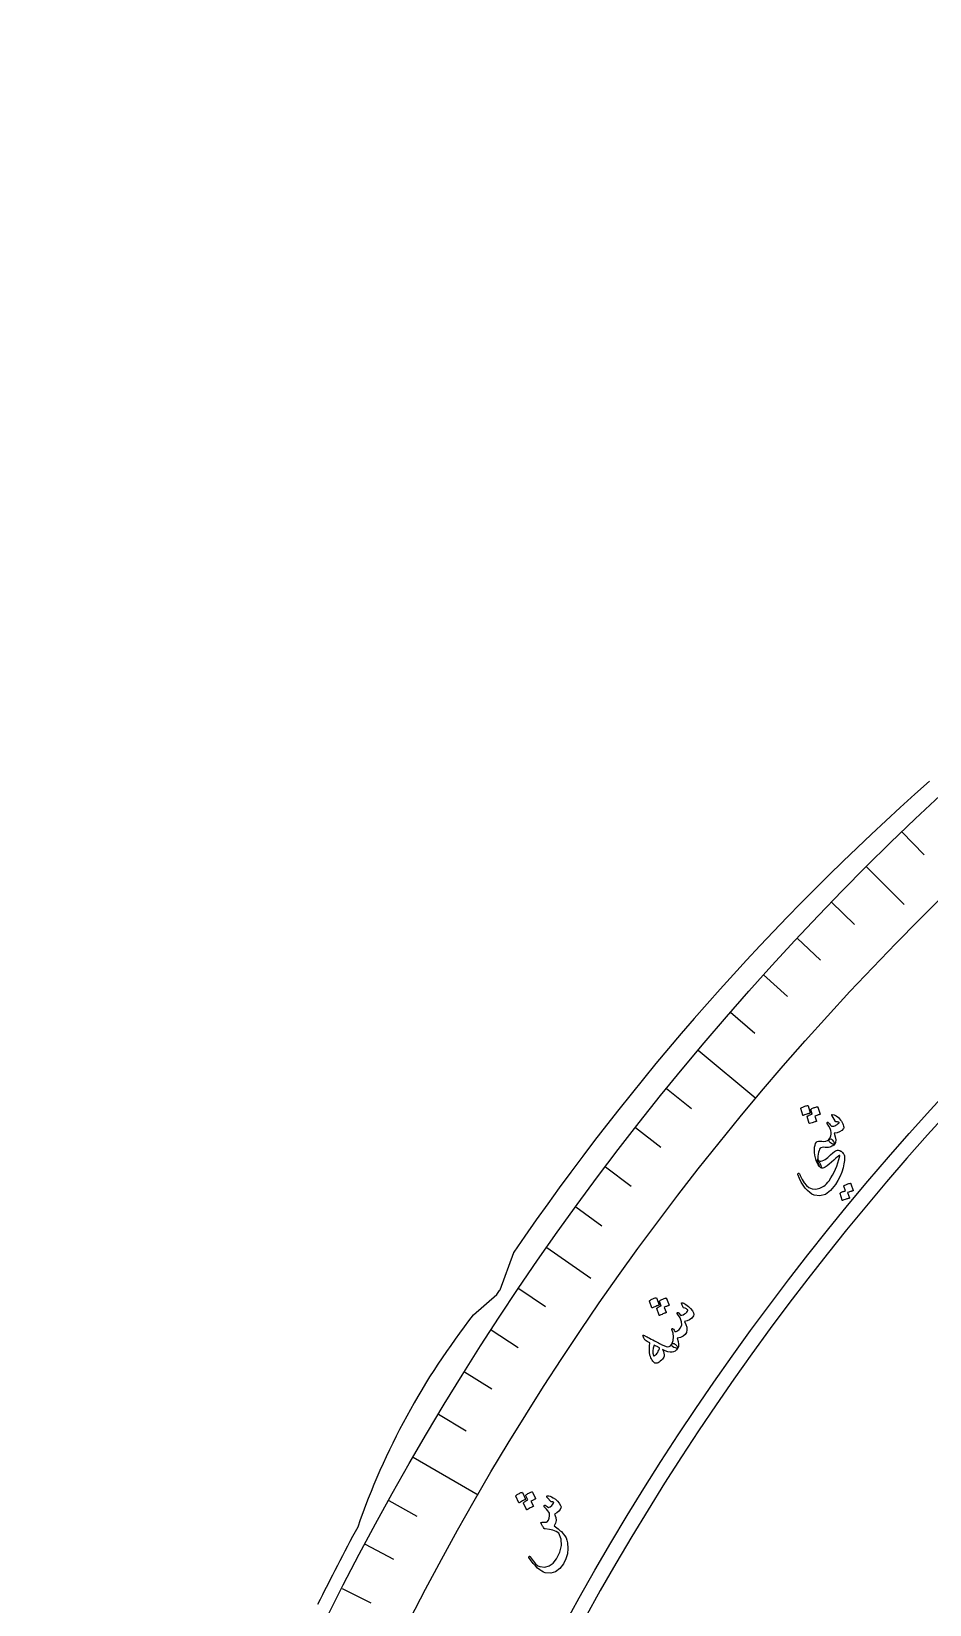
# Model space of a CAD drawing. Header units: millimetres. Extents: x -75 to 75, y -75 to 98.
# Drawn here: x -74.62 to -51.1, y 33.45 to 74.62 of the extents above; entities that cross this region are included whole.
import ezdxf

# ---------------------------------------------------------------- set-up
doc = ezdxf.new("R2010")
doc.units = ezdxf.units.MM
for name, color, linetype in [('CUT_INNER', 6, 'Continuous'), ('CUT_OUTER', 1, 'Continuous'), ('ENGRAVE', 7, 'Continuous'), ('ENGRAVE_FINE', 8, 'Continuous'), ('TEXT', 5, 'Continuous')]:
    doc.layers.add(name, color=color, linetype=linetype)

msp = doc.modelspace()

# ---------------------------------------------------------------- linework, layer by layer
at = {"layer": 'CUT_INNER'}
msp.add_arc((0.0001, -0.0002), 68.6249, 92.275813, 359.648624, dxfattribs=at)
at = {"layer": 'CUT_OUTER'}
msp.add_lwpolyline([(-63.0486, 41.0324), (-63.0459, 41.0349), (-62.4292, 41.5638), (-62.3602, 41.6678), (-62.3461, 41.6888), (-61.9904, 42.666), (-61.9888, 42.6696)], dxfattribs=at)
for centre, radius, start, end in [((-6.9342, 5.0376), 66.6872, 131.479009, 145.645872), ((-48.0163, 29.2332), 19.11, 141.87092, 160.91631), ((-2.3095, 1.1958), 72.3993, 151.734386, 153.542414)]:
    msp.add_arc(centre, radius, start, end, dxfattribs=at)
at = {"layer": 'ENGRAVE'}
for points in [[(-52.7625, 52.7625), (-51.7708, 51.7708)], [(-57.1603, 47.9632), (-55.6562, 46.7011)], [(-61.1231, 42.7988), (-59.9742, 41.9944)], [(-64.6207, 37.3088), (-62.9202, 36.327)]]:
    msp.add_lwpolyline(points, dxfattribs=at)
for radius in [74.6175, 72.654, 69.0075]:
    msp.add_circle((0, 0), radius, dxfattribs=at)
at = {"layer": 'ENGRAVE_FINE'}
for points in [[(-51.8337, 53.6753), (-51.2491, 53.07)], [(-53.6753, 51.8337), (-53.07, 51.2491)], [(-54.5718, 50.889), (-53.9564, 50.3151)], [(-55.4516, 49.9289), (-54.8263, 49.3658)], [(-56.3145, 48.9535), (-55.6795, 48.4014)], [(-57.9887, 46.9583), (-57.3347, 46.4287)], [(-58.7994, 45.9391), (-58.1363, 45.421)], [(-59.5922, 44.9059), (-58.9201, 44.3995)], [(-60.3668, 43.8591), (-59.686, 43.3644)], [(-61.8607, 41.7256), (-61.1631, 41.255)], [(-62.5795, 40.6396), (-61.8738, 40.1813)], [(-63.2792, 39.5413), (-62.5656, 39.0953)], [(-63.9597, 38.4309), (-63.2384, 37.9974)], [(-65.2619, 36.1753), (-64.5259, 35.7673)], [(-65.8833, 35.0308), (-65.1403, 34.6357)], [(-66.4847, 33.8756), (-65.7349, 33.4936)]]:
    msp.add_lwpolyline(points, dxfattribs=at)
at = {"layer": 'TEXT'}
for points in [[(-54.4724, 46.4342), (-54.4727, 46.4379), (-54.4715, 46.4418), (-54.4688, 46.4457), (-54.4646, 46.4498), (-54.4451, 46.4607), (-54.4255, 46.4706), (-54.4057, 46.4794), (-54.3858, 46.4872), (-54.3654, 46.4941), (-54.3446, 46.4999), (-54.3232, 46.5047), (-54.3013, 46.5085), (-54.2946, 46.5084), (-54.2896, 46.5069), (-54.2861, 46.5039), (-54.2842, 46.4995), (-54.2291, 46.3186), (-54.2294, 46.3139), (-54.2322, 46.3101), (-54.2378, 46.3072), (-54.2461, 46.3052), (-54.2531, 46.3034), (-54.264, 46.3003), (-54.2787, 46.296), (-54.2973, 46.2905), (-54.3198, 46.2834), (-54.3465, 46.2747), (-54.3774, 46.2643), (-54.4125, 46.2522), (-54.4176, 46.251), (-54.4214, 46.2514), (-54.4238, 46.2535), (-54.4248, 46.2571)], [(-54.2115, 46.4038), (-54.2118, 46.4075), (-54.2106, 46.4113), (-54.2079, 46.4153), (-54.2037, 46.4194), (-54.1842, 46.4302), (-54.1646, 46.4399), (-54.1449, 46.4487), (-54.1249, 46.4564), (-54.1046, 46.4631), (-54.0838, 46.4689), (-54.0625, 46.4736), (-54.0406, 46.4774), (-54.0351, 46.4771), (-54.0307, 46.4752), (-54.0273, 46.4717), (-54.0249, 46.4667), (-53.97, 46.2859), (-53.9702, 46.2824), (-53.9729, 46.2793), (-53.978, 46.2766), (-53.9855, 46.2742), (-53.9906, 46.2727), (-53.9985, 46.2704), (-54.0092, 46.2671), (-54.0227, 46.263), (-54.039, 46.2579), (-54.0579, 46.2518), (-54.0794, 46.2446), (-54.1036, 46.2363), (-54.0622, 46.1039), (-54.0624, 46.0992), (-54.0652, 46.0954), (-54.0708, 46.0925), (-54.079, 46.0905), (-54.0861, 46.0888), (-54.0969, 46.0857), (-54.1116, 46.0814), (-54.1301, 46.0759), (-54.1526, 46.0689), (-54.1792, 46.0602), (-54.2101, 46.0499), (-54.245, 46.0378), (-54.2496, 46.0374), (-54.2529, 46.0383), (-54.255, 46.0406), (-54.256, 46.0444), (-54.304, 46.2211), (-54.3043, 46.2248), (-54.3031, 46.2287), (-54.3004, 46.2326), (-54.2962, 46.2367), (-54.2825, 46.2444), (-54.2686, 46.2517), (-54.2545, 46.2587), (-54.2401, 46.2653), (-54.2255, 46.2714), (-54.2107, 46.2768), (-54.1957, 46.2814), (-54.1804, 46.2853)], [(-53.6638, 46.2559), (-53.6678, 46.2641), (-53.6682, 46.2701), (-53.6648, 46.274), (-53.6578, 46.2757), (-53.6038, 46.2697), (-53.5483, 46.2437), (-53.4914, 46.1977), (-53.433, 46.1317), (-53.4108, 46.0999), (-53.3919, 46.0678), (-53.3762, 46.0355), (-53.364, 46.003), (-53.3554, 45.9718), (-53.3511, 45.9464), (-53.3512, 45.9268), (-53.3556, 45.9131), (-53.4028, 45.861), (-53.4599, 45.8222), (-53.5269, 45.7968), (-53.6039, 45.7846), (-53.5721, 45.6904), (-53.5597, 45.6109), (-53.5669, 45.5461), (-53.5935, 45.4959), (-53.6008, 45.4916), (-53.6117, 45.4915), (-53.6263, 45.4955), (-53.6447, 45.5037), (-53.6966, 45.5366), (-53.7294, 45.5667), (-53.743, 45.5938), (-53.7374, 45.618), (-53.7089, 45.6664), (-53.6896, 45.714), (-53.6795, 45.7608), (-53.6785, 45.807), (-53.6878, 45.8557), (-53.7083, 45.9102), (-53.74, 45.9706), (-53.7828, 46.0368), (-53.7872, 46.0457), (-53.7883, 46.0539), (-53.7861, 46.0614), (-53.7808, 46.0683), (-53.7732, 46.0733), (-53.7656, 46.0739), (-53.758, 46.07), (-53.7505, 46.0617), (-53.7243, 46.0276), (-53.702, 46.0015), (-53.6837, 45.9832), (-53.6693, 45.9728), (-53.6553, 45.9691), (-53.6367, 45.9697), (-53.6134, 45.9745), (-53.5854, 45.9836), (-53.5549, 45.9975), (-53.5257, 46.0152), (-53.4977, 46.0367), (-53.4709, 46.062), (-53.4708, 46.0621), (-53.4706, 46.0624), (-53.4701, 46.0629), (-53.4695, 46.0636), (-53.4701, 46.066), (-53.4729, 46.0686), (-53.4779, 46.0714), (-53.4852, 46.0744), (-53.4958, 46.0773), (-53.5109, 46.0799), (-53.5304, 46.0822), (-53.5543, 46.0841), (-53.5586, 46.0845), (-53.5627, 46.0864), (-53.5665, 46.0899), (-53.57, 46.0948)], [(-53.8353, 44.899), (-53.8682, 44.8796), (-53.8987, 44.8705), (-53.9268, 44.8715), (-53.9525, 44.8828), (-53.9741, 44.9036), (-53.9945, 44.9374), (-54.0136, 44.984), (-54.0316, 45.0436), (-54.0382, 45.0698), (-54.0421, 45.0891), (-54.0433, 45.1013), (-54.0419, 45.1066), (-54.039, 45.1059), (-54.0347, 45.102), (-54.0291, 45.0949), (-54.022, 45.0845), (-54.0034, 45.0641), (-53.979, 45.0534), (-53.9488, 45.0525), (-53.9129, 45.0614), (-53.8763, 45.0768), (-53.8397, 45.0973), (-53.8033, 45.123), (-53.767, 45.1539), (-53.6964, 45.2189), (-53.6392, 45.269), (-53.5956, 45.3042), (-53.5655, 45.3246), (-53.5419, 45.335), (-53.5179, 45.3402), (-53.4934, 45.3403), (-53.4685, 45.3352), (-53.4559, 45.3307), (-53.4438, 45.3254), (-53.4323, 45.3195), (-53.4214, 45.3129), (-53.411, 45.3055), (-53.401, 45.2973), (-53.3913, 45.2882), (-53.3821, 45.2782), (-53.3661, 45.2589), (-53.3527, 45.2383), (-53.3417, 45.2164), (-53.3331, 45.1932), (-53.327, 45.1411), (-53.3308, 45.0717), (-53.3447, 44.9852), (-53.3685, 44.8814), (-53.4025, 44.7697), (-53.4472, 44.6594), (-53.5025, 44.5503), (-53.5685, 44.4424), (-53.696, 44.2839), (-53.8316, 44.1854), (-53.9754, 44.1469), (-54.1279, 44.1685), (-54.1834, 44.1943), (-54.2405, 44.2329), (-54.2992, 44.2846), (-54.3594, 44.3494), (-54.4165, 44.4245), (-54.4674, 44.5089), (-54.5122, 44.6025), (-54.5507, 44.7053), (-54.5515, 44.7129), (-54.551, 44.7198), (-54.5491, 44.7258), (-54.5458, 44.7311), (-54.5409, 44.7358), (-54.5354, 44.7388), (-54.5294, 44.7399), (-54.5228, 44.7393), (-54.5162, 44.7351), (-54.5087, 44.7243), (-54.5, 44.7069), (-54.4904, 44.6829), (-54.4417, 44.575), (-54.3878, 44.4862), (-54.3287, 44.4166), (-54.2646, 44.366), (-54.1747, 44.3289), (-54.0793, 44.3224), (-53.9785, 44.3465), (-53.8722, 44.401), (-53.8349, 44.4297), (-53.7993, 44.463), (-53.7651, 44.501), (-53.7326, 44.5436), (-53.6858, 44.615), (-53.6427, 44.6891), (-53.6031, 44.7658), (-53.5672, 44.8454), (-53.5345, 44.9277), (-53.5048, 45.013), (-53.4782, 45.1013), (-53.4546, 45.1926), (-53.454, 45.1935), (-53.4536, 45.1945), (-53.4534, 45.1958), (-53.4535, 45.1971), (-53.4554, 45.1989), (-53.4593, 45.2), (-53.4652, 45.2004), (-53.473, 45.2), (-53.4883, 45.1923), (-53.5167, 45.1703), (-53.558, 45.1341), (-53.6122, 45.0837), (-53.6722, 45.0284), (-53.7294, 44.9791), (-53.7838, 44.936), (-53.8353, 44.899)], [(-53.7361, 45.6196), (-53.7119, 45.6339), (-53.6896, 45.6371), (-53.6692, 45.6291), (-53.6506, 45.6101), (-53.6193, 45.5652), (-53.5991, 45.5314), (-53.5901, 45.5088), (-53.5922, 45.4975), (-53.6124, 45.4777), (-53.635, 45.4599), (-53.66, 45.4442), (-53.6874, 45.4305), (-53.7172, 45.4201), (-53.7521, 45.4141), (-53.7923, 45.4125), (-53.8376, 45.4152), (-53.8818, 45.4174), (-53.9182, 45.4141), (-53.9469, 45.4052), (-53.9678, 45.3909), (-53.983, 45.3686), (-53.9971, 45.3356), (-54.0104, 45.2919), (-54.0226, 45.2375), (-54.0308, 45.1838), (-54.0334, 45.1404), (-54.0305, 45.1073), (-54.022, 45.0845), (-53.99, 45.0334), (-53.9664, 44.9866), (-53.9512, 44.944), (-53.9443, 44.9058), (-53.9446, 44.8942), (-53.9467, 44.8874), (-53.9505, 44.8855), (-53.956, 44.8884), (-53.9895, 44.9177), (-54.0202, 44.9581), (-54.048, 45.0097), (-54.0729, 45.0726), (-54.0932, 45.1414), (-54.1072, 45.2108), (-54.1148, 45.2808), (-54.1161, 45.3513), (-54.1121, 45.4177), (-54.1023, 45.4738), (-54.0867, 45.5196), (-54.0653, 45.5552), (-54.0454, 45.5707), (-54.0149, 45.5792), (-53.974, 45.5805), (-53.9226, 45.5746), (-53.8697, 45.5703), (-53.8209, 45.5763), (-53.7764, 45.5928), (-53.7361, 45.6196)], [(-53.3443, 44.4036), (-53.3447, 44.4073), (-53.3436, 44.4111), (-53.341, 44.415), (-53.337, 44.419), (-53.3181, 44.4296), (-53.299, 44.4392), (-53.2797, 44.4479), (-53.2602, 44.4555), (-53.2403, 44.4621), (-53.2199, 44.4677), (-53.1989, 44.4724), (-53.1773, 44.4761), (-53.172, 44.4758), (-53.1675, 44.4739), (-53.1641, 44.4705), (-53.1615, 44.4656), (-53.1024, 44.2877), (-53.1025, 44.2843), (-53.1051, 44.2812), (-53.11, 44.2785), (-53.1174, 44.2762), (-53.1233, 44.2752), (-53.132, 44.273), (-53.1437, 44.2695), (-53.1583, 44.2648), (-53.176, 44.2588), (-53.197, 44.2516), (-53.2212, 44.243), (-53.2487, 44.2332), (-53.2033, 44.0942), (-53.2026, 44.089), (-53.2049, 44.0848), (-53.21, 44.0817), (-53.218, 44.0797), (-53.2249, 44.0779), (-53.2355, 44.0749), (-53.2499, 44.0707), (-53.2681, 44.0653), (-53.2901, 44.0584), (-53.3162, 44.0498), (-53.3464, 44.0396), (-53.3806, 44.0278), (-53.3851, 44.0273), (-53.3884, 44.0282), (-53.3906, 44.0305), (-53.3916, 44.0342), (-53.4455, 44.2094), (-53.4459, 44.2131), (-53.4448, 44.2168), (-53.4423, 44.2207), (-53.4383, 44.2248), (-53.4229, 44.2344), (-53.4071, 44.2431), (-53.391, 44.2507), (-53.3745, 44.2574), (-53.3577, 44.2632), (-53.3407, 44.2681), (-53.3235, 44.2723), (-53.3062, 44.2756)], [(-58.4343, 41.3922), (-58.4349, 41.3958), (-58.4341, 41.3998), (-58.4317, 41.404), (-58.4279, 41.4085), (-58.4095, 41.421), (-58.3909, 41.4326), (-58.3719, 41.4432), (-58.3528, 41.4528), (-58.3331, 41.4614), (-58.3129, 41.4691), (-58.292, 41.4758), (-58.2705, 41.4816), (-58.2639, 41.4821), (-58.2587, 41.481), (-58.255, 41.4783), (-58.2527, 41.4741), (-58.1817, 41.2988), (-58.1815, 41.2941), (-58.184, 41.2901), (-58.1893, 41.2867), (-58.1974, 41.284), (-58.2042, 41.2815), (-58.2148, 41.2775), (-58.2291, 41.2719), (-58.247, 41.2647), (-58.2689, 41.2556), (-58.2947, 41.2445), (-58.3245, 41.2314), (-58.3584, 41.2162), (-58.3634, 41.2146), (-58.3672, 41.2147), (-58.3698, 41.2165), (-58.3711, 41.22)], [(-58.1717, 41.3852), (-58.1723, 41.3889), (-58.1715, 41.3929), (-58.1691, 41.397), (-58.1653, 41.4015), (-58.1469, 41.414), (-58.1283, 41.4255), (-58.1094, 41.436), (-58.0902, 41.4455), (-58.0706, 41.454), (-58.0503, 41.4616), (-58.0295, 41.4682), (-58.008, 41.4739), (-58.0026, 41.4741), (-57.998, 41.4726), (-57.9943, 41.4695), (-57.9914, 41.4647), (-57.9206, 41.2895), (-57.9205, 41.286), (-57.9229, 41.2827), (-57.9277, 41.2795), (-57.935, 41.2765), (-57.94, 41.2745), (-57.9476, 41.2715), (-57.958, 41.2673), (-57.9711, 41.262), (-57.9869, 41.2554), (-58.0051, 41.2476), (-58.0259, 41.2385), (-58.0492, 41.2281), (-57.9962, 41.0999), (-57.996, 41.0952), (-57.9985, 41.0912), (-58.0038, 41.0878), (-58.0118, 41.0851), (-58.0187, 41.0827), (-58.0292, 41.0787), (-58.0434, 41.0731), (-58.0614, 41.0659), (-58.0831, 41.0569), (-58.1089, 41.0459), (-58.1387, 41.0328), (-58.1724, 41.0177), (-58.1769, 41.0168), (-58.1803, 41.0174), (-58.1827, 41.0196), (-58.1839, 41.0232), (-58.2475, 41.195), (-58.2482, 41.1987), (-58.2473, 41.2026), (-58.245, 41.2068), (-58.2412, 41.2112), (-58.2282, 41.2201), (-58.215, 41.2287), (-58.2016, 41.2369), (-58.1879, 41.2448), (-58.1739, 41.2521), (-58.1596, 41.2588), (-58.145, 41.2647), (-58.1301, 41.27)], [(-57.6013, 41.3357), (-57.6012, 41.3413), (-57.5972, 41.3451), (-57.5893, 41.347), (-57.5776, 41.3472), (-57.5602, 41.3439), (-57.5384, 41.3352), (-57.5121, 41.321), (-57.4814, 41.3013), (-57.4473, 41.2777), (-57.4158, 41.2523), (-57.3869, 41.2252), (-57.3604, 41.1964), (-57.3135, 41.1341), (-57.2852, 41.0818), (-57.2754, 41.0397), (-57.2841, 41.0077), (-57.3304, 40.9504), (-57.3856, 40.9062), (-57.4498, 40.875), (-57.523, 40.8569), (-57.4825, 40.7801), (-57.4601, 40.7072), (-57.4558, 40.6382), (-57.4695, 40.5731), (-57.5017, 40.5175), (-57.5523, 40.4738), (-57.6214, 40.4421), (-57.7089, 40.4223), (-57.6834, 40.3387), (-57.6733, 40.2674), (-57.6787, 40.2081), (-57.6995, 40.161), (-57.7101, 40.1559), (-57.7298, 40.1579), (-57.7587, 40.1669), (-57.7967, 40.1828), (-57.8312, 40.203), (-57.8524, 40.2241), (-57.8601, 40.246), (-57.8545, 40.2688), (-57.8172, 40.3605), (-57.8038, 40.4542), (-57.814, 40.5499), (-57.848, 40.6477), (-57.8499, 40.6531), (-57.8505, 40.6578), (-57.8499, 40.6621), (-57.8481, 40.6658), (-57.8448, 40.6696), (-57.841, 40.6723), (-57.8366, 40.674), (-57.8316, 40.6747), (-57.8213, 40.6698), (-57.8082, 40.6551), (-57.7926, 40.6304), (-57.7742, 40.5959), (-57.7389, 40.5994), (-57.702, 40.6174), (-57.6635, 40.65), (-57.6233, 40.6971), (-57.5922, 40.7691), (-57.5962, 40.8543), (-57.6355, 40.9528), (-57.71, 41.0645), (-57.7139, 41.0702), (-57.7159, 41.0752), (-57.7162, 41.0796), (-57.7147, 41.0833), (-57.7108, 41.0878), (-57.7065, 41.0911), (-57.7019, 41.0931), (-57.6968, 41.0938), (-57.6911, 41.0929), (-57.6859, 41.0912), (-57.6813, 41.0886), (-57.6773, 41.0851), (-57.6177, 41.0169), (-57.5858, 41.0242), (-57.5531, 41.0372), (-57.5196, 41.0556), (-57.4854, 41.0796), (-57.4557, 41.1056), (-57.4371, 41.1282), (-57.4296, 41.1475), (-57.4332, 41.1634), (-57.4462, 41.1772), (-57.4689, 41.191), (-57.5012, 41.2049), (-57.543, 41.2189), (-57.5514, 41.2277), (-57.564, 41.2501), (-57.5806, 41.2861), (-57.6013, 41.3357)], [(-58.6034, 40.4734), (-58.6071, 40.4911), (-58.6029, 40.5), (-58.5906, 40.5002), (-58.5704, 40.4917), (-58.5589, 40.4855), (-58.5428, 40.4771), (-58.5222, 40.4666), (-58.4971, 40.4539), (-58.4673, 40.4387), (-58.4326, 40.4208), (-58.3931, 40.4002), (-58.3488, 40.3769), (-58.3053, 40.3541), (-58.2663, 40.3335), (-58.2319, 40.3154), (-58.2021, 40.2996), (-58.1769, 40.2863), (-58.1566, 40.2755), (-58.141, 40.2672), (-58.1303, 40.2614), (-58.0613, 40.2267), (-58.0037, 40.2056), (-57.9574, 40.198), (-57.9225, 40.204), (-57.9044, 40.2128), (-57.8871, 40.2265), (-57.8704, 40.2452), (-57.8545, 40.2688), (-57.8426, 40.2811), (-57.8284, 40.287), (-57.8119, 40.2865), (-57.7932, 40.2797), (-57.7731, 40.2679), (-57.7543, 40.2539), (-57.7368, 40.2375), (-57.7206, 40.2189), (-57.7082, 40.2009), (-57.7005, 40.1852), (-57.6977, 40.1719), (-57.6995, 40.161), (-57.7311, 40.1164), (-57.7662, 40.0835), (-57.8046, 40.062), (-57.8465, 40.0522), (-57.8967, 40.0542), (-57.9551, 40.0676), (-58.0219, 40.0925), (-58.097, 40.1288), (-58.0725, 40.0759), (-58.0571, 40.0288), (-58.0509, 39.9873), (-58.0537, 39.9515), (-58.0627, 39.927), (-58.0775, 39.9012), (-58.098, 39.8739), (-58.1242, 39.8451), (-58.1547, 39.8168), (-58.1829, 39.7947), (-58.2086, 39.7789), (-58.232, 39.7693), (-58.2557, 39.765), (-58.2769, 39.7658), (-58.2955, 39.7718), (-58.3115, 39.7831), (-58.3289, 39.8008), (-58.3466, 39.8229), (-58.3645, 39.8492), (-58.3826, 39.8798), (-58.3998, 39.912), (-58.4129, 39.9387), (-58.4217, 39.9599), (-58.4262, 39.9758), (-58.4361, 40.0532), (-58.4403, 40.1333), (-58.4389, 40.2159), (-58.4318, 40.3011), (-58.4665, 40.3217), (-58.4962, 40.3398), (-58.5209, 40.3554), (-58.5407, 40.3686), (-58.5564, 40.3809), (-58.5691, 40.3939), (-58.5787, 40.4077), (-58.5852, 40.4223)], [(-58.3181, 40.2406), (-58.3398, 40.1631), (-58.35, 40.0916), (-58.3486, 40.0263), (-58.3356, 39.9671), (-58.3321, 39.9615), (-58.3275, 39.9585), (-58.3217, 39.9581), (-58.3147, 39.9605), (-58.2946, 39.9732), (-58.2753, 39.9888), (-58.2568, 40.007), (-58.239, 40.0281), (-58.2221, 40.0519), (-58.2059, 40.0785), (-58.1906, 40.1079), (-58.176, 40.14), (-58.1743, 40.1454), (-58.1736, 40.1517), (-58.1738, 40.1591), (-58.175, 40.1673), (-58.1898, 40.1761), (-58.2055, 40.1849), (-58.2221, 40.1939), (-58.2395, 40.203), (-58.2579, 40.2122), (-58.2771, 40.2216), (-58.2971, 40.231), (-58.3181, 40.2406)], [(-61.9381, 36.2839), (-61.939, 36.2875), (-61.9385, 36.2915), (-61.9365, 36.2959), (-61.9331, 36.3007), (-61.9158, 36.3149), (-61.8982, 36.3281), (-61.8802, 36.3403), (-61.8619, 36.3515), (-61.8431, 36.3618), (-61.8236, 36.3712), (-61.8033, 36.3798), (-61.7824, 36.3874), (-61.7758, 36.3885), (-61.7706, 36.3879), (-61.7666, 36.3855), (-61.764, 36.3815), (-61.6783, 36.2128), (-61.6776, 36.2081), (-61.6798, 36.2039), (-61.6848, 36.2), (-61.6926, 36.1966), (-61.6993, 36.1936), (-61.7094, 36.1887), (-61.7232, 36.1818), (-61.7405, 36.173), (-61.7615, 36.1621), (-61.7863, 36.1488), (-61.8149, 36.1331), (-61.8474, 36.1149), (-61.8522, 36.1129), (-61.856, 36.1126), (-61.8587, 36.1142), (-61.8604, 36.1176)], [(-61.6757, 36.2999), (-61.6766, 36.3036), (-61.6761, 36.3076), (-61.6741, 36.3119), (-61.6707, 36.3167), (-61.6534, 36.3308), (-61.6358, 36.3439), (-61.6178, 36.356), (-61.5995, 36.3672), (-61.5807, 36.3774), (-61.5612, 36.3867), (-61.541, 36.3952), (-61.52, 36.4028), (-61.5146, 36.4034), (-61.5099, 36.4023), (-61.5059, 36.3995), (-61.5027, 36.395), (-61.4172, 36.2263), (-61.4168, 36.2229), (-61.4188, 36.2194), (-61.4234, 36.2158), (-61.4304, 36.2121), (-61.4352, 36.2097), (-61.4425, 36.206), (-61.4525, 36.2009), (-61.4652, 36.1945), (-61.4803, 36.1866), (-61.4979, 36.1772), (-61.5178, 36.1663), (-61.5402, 36.1538), (-61.4763, 36.0305), (-61.4757, 36.0259), (-61.4779, 36.0216), (-61.4829, 36.0178), (-61.4907, 36.0144), (-61.4973, 36.0114), (-61.5074, 36.0065), (-61.5212, 35.9996), (-61.5384, 35.9909), (-61.5594, 35.98), (-61.5841, 35.9667), (-61.6127, 35.9511), (-61.6451, 35.9331), (-61.6494, 35.9318), (-61.6529, 35.9321), (-61.6554, 35.934), (-61.657, 35.9376), (-61.7351, 36.1034), (-61.736, 36.107), (-61.7355, 36.111), (-61.7335, 36.1154), (-61.7301, 36.1202), (-61.7179, 36.1302), (-61.7055, 36.1399), (-61.6928, 36.1493), (-61.6798, 36.1584), (-61.6665, 36.1669), (-61.6528, 36.1748), (-61.6388, 36.182), (-61.6244, 36.1885)], [(-61.1185, 36.2534), (-61.1245, 36.2612), (-61.1277, 36.2686), (-61.1281, 36.2756), (-61.1258, 36.2822), (-61.1203, 36.2893), (-61.1138, 36.2941), (-61.1061, 36.2968), (-61.0973, 36.2972), (-61.0687, 36.2941), (-61.0363, 36.2849), (-61.0004, 36.2695), (-60.9607, 36.2479), (-60.8997, 36.2063), (-60.8466, 36.1586), (-60.8013, 36.105), (-60.7638, 36.0454), (-60.7565, 36.0283), (-60.7526, 36.012), (-60.7521, 35.9965), (-60.7552, 35.9818), (-60.7784, 35.9361), (-60.8143, 35.8932), (-60.8627, 35.8532), (-60.9237, 35.816), (-60.8878, 35.7334), (-60.8778, 35.6548), (-60.8936, 35.5803), (-60.9353, 35.5096), (-60.8984, 35.485), (-60.8636, 35.4603), (-60.8308, 35.4354), (-60.8001, 35.4103), (-60.7713, 35.385), (-60.744, 35.3593), (-60.7184, 35.3331), (-60.6943, 35.3065), (-60.6537, 35.2537), (-60.6217, 35.1957), (-60.598, 35.1324), (-60.5829, 35.0639), (-60.5729, 34.9186), (-60.587, 34.7795), (-60.6252, 34.6463), (-60.6876, 34.5189), (-60.7853, 34.391), (-60.8972, 34.3094), (-61.0234, 34.274), (-61.1642, 34.2849), (-61.2084, 34.3005), (-61.2566, 34.326), (-61.3088, 34.3615), (-61.365, 34.4071), (-61.4235, 34.4625), (-61.4808, 34.5266), (-61.5368, 34.5993), (-61.5914, 34.6807), (-61.5945, 34.6865), (-61.5958, 34.6922), (-61.5953, 34.6978), (-61.5931, 34.7033), (-61.5898, 34.7082), (-61.5859, 34.7119), (-61.5815, 34.7144), (-61.5766, 34.7157), (-61.5707, 34.7151), (-61.5654, 34.713), (-61.5607, 34.7094), (-61.5565, 34.7043), (-61.4824, 34.5983), (-61.4166, 34.5199), (-61.359, 34.469), (-61.3098, 34.4455), (-61.1794, 34.4326), (-61.0629, 34.4619), (-60.96, 34.5333), (-60.8706, 34.6469), (-60.7827, 34.8268), (-60.7427, 34.999), (-60.7508, 35.1638), (-60.807, 35.3214), (-60.88, 35.3633), (-60.9637, 35.3961), (-61.0583, 35.4196), (-61.1636, 35.4339), (-61.1748, 35.4345), (-61.1839, 35.4366), (-61.1909, 35.4402), (-61.1958, 35.4453), (-61.2104, 35.4668), (-61.224, 35.4871), (-61.2366, 35.5063), (-61.2483, 35.5242), (-61.2587, 35.5409), (-61.2677, 35.5561), (-61.2752, 35.5699), (-61.2813, 35.5823), (-61.2833, 35.5885), (-61.2827, 35.5934), (-61.2795, 35.5972), (-61.2736, 35.5997), (-61.2698, 35.6005), (-61.2641, 35.6015), (-61.2565, 35.6025), (-61.247, 35.6037), (-61.2358, 35.6048), (-61.2229, 35.6055), (-61.2084, 35.6059), (-61.1923, 35.6059), (-61.1609, 35.6068), (-61.1371, 35.609), (-61.121, 35.6127), (-61.1126, 35.6178), (-61.0811, 35.6626), (-61.0616, 35.7145), (-61.0541, 35.7733), (-61.0585, 35.8392), (-61.0697, 35.8687), (-61.0946, 35.9061), (-61.1331, 35.9512), (-61.1854, 36.004), (-61.1903, 36.0091), (-61.1936, 36.015), (-61.1951, 36.0217), (-61.1949, 36.0292), (-61.1938, 36.0357), (-61.1915, 36.0412), (-61.1879, 36.0457), (-61.1832, 36.0492), (-61.1678, 36.0494), (-61.145, 36.0395), (-61.1148, 36.0195), (-61.0773, 35.9892), (-61.0333, 36.0126), (-60.9956, 36.043), (-60.9641, 36.0804), (-60.9387, 36.1247), (-60.9522, 36.132), (-60.964, 36.1366), (-60.9739, 36.1387), (-60.982, 36.1381), (-60.9901, 36.1368), (-60.9971, 36.1373), (-61.003, 36.1396), (-61.0079, 36.1437)]]:
    msp.add_lwpolyline(points, close=True, dxfattribs=at)

doc.saveas('drawing.dxf')
